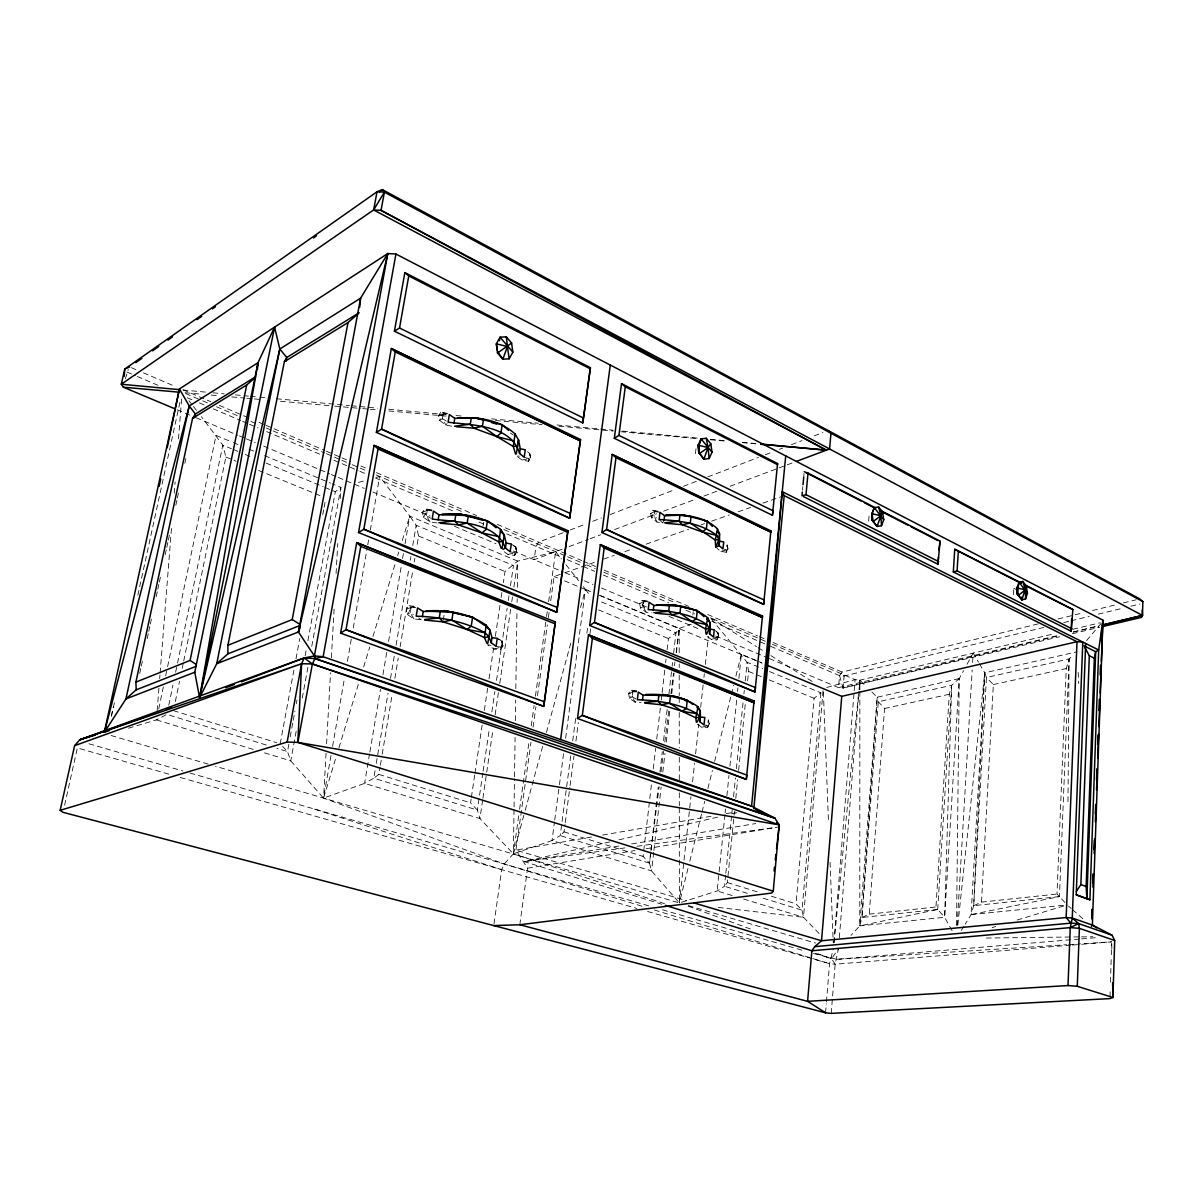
<?xml version="1.0" encoding="UTF-8"?>
<svg xmlns="http://www.w3.org/2000/svg" width="1203" height="1203" viewBox="0 0 1203 1203"><rect width="100%" height="100%" fill="white"/><g stroke="black" fill="none" stroke-linecap="round" stroke-linejoin="round"><path stroke-width="0.75" stroke-dasharray="5 3.75" d="M859.844 691.439L859.784 925.874L851.002 935.378M859.844 689.56L859.844 680.191L1054.82 633.605M1067.978 801.619L1069.091 658.928L1073.091 655.364M956.535 925.333L959.227 678.582L963.588 670.627M504.268 551.816L507.967 554.448L514.613 555.41L515.831 547.17L513.38 545.41M494.012 923.784L501.681 869.634L504.237 864.01L513.365 853.799L514.027 808.777M514.057 806.897L514.478 778.747M514.508 776.867L515.095 737.469M515.35 720.582L515.651 699.951M515.816 688.687L516.989 609.891M517.11 602.387L517.155 598.628M517.335 587.38L517.726 561.109L409.742 516.117L379.667 476.463L376.148 477.456M871.874 691.981L877.213 697.214L859.784 925.874L944.641 917.287L951.678 685.289L959.227 678.582L944.641 917.287L952.776 931.919M1110.023 996.791L1110.189 991.287M1110.474 982.144L1111.256 956.505M1111.316 954.671L1111.662 943.693M1064.956 902.521L1057.001 894.024L1066.264 668.537L1069.091 658.928L986.46 677.484L973.708 905.648L971.107 914.611L965.227 924.13M979.392 663.71L984.746 672.793L971.107 914.611L1059.452 896.581L1069.091 658.928M490.989 645.409L487.576 644.763L493.892 649.019L500.704 649.71L501.967 641.169L499.456 639.47M1059.452 896.581L973.708 905.648L984.746 672.793L1077.091 651.8M1013.482 594.643L1013.813 588.297L1017.197 587.244M973.708 905.648L981.498 902.115L993.362 684.567L986.46 677.484L984.746 672.793L957.783 925.408M326.058 753.198L323.562 798.115L504.237 864.01L643.65 906.716M326.584 743.845L330.539 672.718M331.381 657.74L334.193 607.214M336.073 573.515L337.742 543.576M340.238 498.659L340.87 487.426L332.193 483.817M957.167 925.363L972.174 669.891M972.61 662.432L973.167 653.109L978.505 662.191M959.227 678.582L877.213 697.214L861.95 917.468L937.708 909.453L935.964 906.987L949.287 694.266L951.678 685.289L878.31 701.755L861.95 917.468L859.784 925.874L937.708 909.453L944.641 917.287M937.708 909.453L951.678 685.289M861.95 917.468L869.243 914.145L884.581 708.507L878.31 701.755L877.213 697.214M157.172 710.522L158.946 688.041M159.668 678.672L159.969 674.928M160.119 673.048L171.578 526.929M174.224 493.215L175.112 481.982M178.495 438.9L181.728 397.682M839.333 937.754L858.957 691.394M825.574 1012.821L826.311 1003.723M826.461 1001.904L829.559 963.678L833.453 948.355M833.905 942.761L854.055 692.672M854.205 690.808L855.107 679.62L767.258 642.086M868.641 521.2L869.183 514.463M831.213 1013.377L835.153 964.205L838.431 948.956L831.559 958.731L835.153 964.205L1070.61 945.182M769.349 658.552L838.551 687.62L843.092 687.996L844.085 676.026L842.13 672.071L773.168 642.552M1038.129 623.891L842.13 672.071L839.544 675.65L838.551 687.62L1058.76 635.304M819.123 933.513L803.499 917.303L823.243 688.417M718.281 907.453L803.499 917.303L802.025 910.175L796.025 903.859L814.085 698.296L820.867 692.823L769.424 671.515M820.867 692.823L802.025 910.175L759.74 897.137M802.491 490.253L802.837 486.553M803.709 477.29L804.055 473.591M834.01 942.776L858.747 691.364M725.635 875.077L724.507 886.28L717.153 890.972L679.379 902.957L215.532 766.281M725.83 873.213L731.68 815.348M731.86 813.484L732.236 809.739M733.559 796.687L735.439 778.01M736.386 768.687L743.168 701.484M743.92 694.011L744.296 690.281M745.243 680.958L747.123 662.282L710.417 617.786L765.544 641.349M747.409 893.333L724.507 886.28L727.334 882.551L734.477 811.544M735.785 798.461L737.665 779.785M738.612 770.446L745.364 703.184M747.619 680.763L748.567 671.424L747.123 662.282L762.567 668.673M724.973 814.566L717.153 890.972L733.018 895.799M725.168 812.702L725.544 808.972M726.883 795.92L728.973 775.424M729.92 766.1L736.777 699.018M737.544 691.56L737.92 687.83M738.883 678.522L741.349 654.297L761.83 662.823M701.8 727.304L708.086 725.499L709.289 723.454L709.214 724.251L708.612 720.507L709.289 723.454L707.454 727.71L708.311 719.785L709.214 724.251L707.454 727.71L701.8 727.304L696.477 723.574M707.394 636.507L711.304 639.394L716.853 640.041L717.996 632.943L715.394 630.628M720.838 551.365L726.883 549.921L728.026 548.102L727.935 549.124L727.379 545.245L728.026 548.102L726.251 552.252L727.048 544.824L727.935 549.124L726.251 552.252L720.838 551.365L717.003 548.388M687.966 868.476L679.379 902.957L683.845 861.95M684.041 860.085L690.943 796.717M692.567 781.815L694.597 763.168M695.605 753.845L698.853 724.026M700.687 707.259L703.123 684.883M703.935 677.439L704.326 673.71M705.349 664.387L708.387 636.432M692.853 615.064L693.229 611.771M695.439 453.711L696.266 446.508M678.161 901.573L651.575 870.942L649.485 863.137L650.763 851.995M650.973 850.145L658.236 786.988M659.951 772.131L662.297 751.695M663.575 740.552L667.199 708.973M668.913 694.116L671.906 668.101M672.116 666.251L672.552 662.537M673.62 653.244L675.966 632.808L679.184 628.387L691.334 624.267M653.695 852.295L651.575 870.942L552.012 840.566L513.365 853.799L479.922 818.566L477.38 810.085L482.839 773.033M653.906 850.431L661.139 786.988M662.838 772.055L664.958 753.394M666.221 742.206L669.845 710.492M671.755 693.695L674.086 673.169M676.417 652.643L679.184 628.387L600.793 595.726M650.898 851.965L649.485 863.137L643.094 856.401L651.53 783.785M653.259 768.882L655.65 748.401M656.733 739.093L660.402 707.439M661.274 699.996L661.921 694.402M662.146 692.537L664.733 670.191M665.605 662.748L666.041 659.018M667.124 649.71L668.417 638.537L675.966 632.808L600.162 601.425M636.477 691.951L632.898 691.68L631.289 693.845L632.267 696.823L637.349 699.755L635.139 702.206L632.267 696.823L632.898 691.68L630.507 690.146L628.583 693.68L629.515 698.311L635.139 702.206L641.154 702.702M646.056 612.132L643.259 606.628L643.861 601.665L641.5 600.207L639.62 603.575L640.537 608.101L646.056 612.132L651.936 612.883M656.958 522.027L654.237 516.403L654.823 511.606L652.492 510.252L650.658 513.425L651.56 517.876L656.958 522.027L662.718 523.004L664.056 520.177M651.124 850.1L659.139 786.747M661.033 771.845L663.62 751.349M664.808 742.04L668.808 710.371M670.928 693.59L673.53 673.109M674.462 665.65L674.943 661.921M676.116 652.612L679.184 628.387L679.199 654.537M570.733 755.755L560.207 835.619L552.012 840.566L554.478 821.965M572.688 740.883L575.876 716.732M586.899 633.154L587.876 625.725M649.485 863.137L560.207 835.619L564.012 831.859L564.989 824.461M565.23 822.596L569.846 787.424M570.087 785.559L573.981 755.935M575.921 741.123L578.342 722.597M590.011 633.695L590.733 628.146M554.733 820.1L559.184 786.597M559.44 784.732L563.651 753.108M565.636 738.221L585.455 589.335L583.169 586.432M519.816 924.761L527.561 868.19L515.937 850.115L530.989 742.161M664.462 903.633L513.365 853.799L519.335 811.168M519.591 809.303L529.185 740.717M531.26 725.89L534.102 705.499M535.41 696.236L546.297 618.387M546.553 616.522L547.335 610.959M548.628 601.695L555.636 551.651L517.726 561.109L505.019 571.515L503.365 582.613M533.064 727.274L535.921 706.793M537.485 695.635L547.35 624.898M548.388 617.455L549.169 611.876M550.718 600.703L554.102 576.508L562.944 573.395M482.644 800.055L479.922 818.566L364.584 783.379L323.562 798.115L290.765 760.867L287.487 751.559L282.63 746.371M482.914 798.19L486.448 774.115M486.719 772.266L492.974 729.665M495.14 714.853L498.403 692.612M499.771 683.364L510.643 609.274M511.741 601.861L512.553 596.297M513.907 587.049L517.726 561.109M369.562 753.89L364.584 783.379L373.817 778.161L477.38 810.085L470.553 802.852L471.11 799.153M471.381 797.303L474.689 775.093M474.959 773.243L482.132 725.123M484.343 710.326L487.651 688.116M489.019 678.853L493.711 647.394M495.365 636.297L500.057 604.823M501.155 597.425L501.982 591.876M527.5 451.711L529.696 453.606L530.433 456.749L528.508 461.26L529.681 453.305L530.613 457.982L528.508 461.26L522.027 460.042L515.997 455.501L519.275 456.223M483.11 771.183L489.395 728.567M491.862 711.89L494.869 691.514M496.508 680.387L507.17 608.132M508.267 600.718L509.08 595.169M510.448 585.891L513.455 565.515L416.163 525.23L409.742 516.117L402.058 541.26M483.05 525.861L483.591 522.328M443.245 620.237L444.268 613.816M413.982 618.943L410.253 612.808L411.17 607.274L408.734 605.65L406.283 609.41L407.261 614.462L413.982 618.943L424.885 620.101M429.982 521.876L426.358 515.606L427.245 510.267L424.839 508.764L422.464 512.298L423.426 517.245L429.982 521.876L437.08 522.959M446.313 414.058L443.275 413.546L441.396 415.561L442.418 418.689L448.087 422.238L445.937 425.08L442.418 418.689L443.275 413.546L440.899 412.148L438.584 415.471L439.546 420.328L445.937 425.08L452.854 426.448M375.05 770.777L373.817 778.161L378.855 774.401L380.088 767.003M376.283 763.394L388.028 693.229M390.509 678.462L394.208 656.312M396.073 645.229L409.05 567.696M410.283 560.297L410.9 556.613M412.749 545.53L416.163 525.23L418.569 536.057L416.719 547.139M380.404 765.168L381.937 755.92M382.238 754.07L392.088 694.958M394.87 678.327L398.253 657.996M400.103 646.913L413.02 569.305M414.253 561.921L414.87 558.222M369.877 752.04L380.464 689.379M382.96 674.627L386.689 652.507M388.569 641.455L401.336 565.891M402.569 558.508L403.516 552.989M405.065 543.771L409.742 516.117M330.975 755.604L323.562 798.115L335.637 758.597M332.584 746.356L344.524 677.951M347.426 661.319L351.291 639.139M353.231 628.041L367.411 546.703M367.742 544.854L368.704 539.305M370.313 530.072L379.667 476.463M296.179 731.304L290.765 760.867L262.104 752.116M302.269 698.041L308.028 666.642M311.757 646.312L340.87 487.426L335.336 491.756L307.848 641.004M288.84 744.191L287.487 751.559L276.84 748.281M290.209 736.822L292.915 722.071M293.261 720.236L294.961 711.018M296.314 703.65L296.991 699.966M305.141 655.74L306.494 648.372M280.209 743.785L293.938 669.86M295.998 658.778L299.773 638.462M322.765 514.658L323.802 509.11M324.148 507.26L325.517 499.877M175.352 701.454L179.533 681.244M182.194 668.372L183.337 662.868M183.713 661.018L225.893 457.02L222.826 445.17L201.367 416.629M111.323 716.071L113.232 706.883M168.766 705.214L172.961 685.078M175.623 672.251L177.142 664.928M177.533 663.094L222.826 445.17L231.472 448.749M158.751 708.868L163.367 686.853M165.668 675.83L167.202 668.492M167.593 666.657L216.059 435.411L231.653 441.922M139.759 673.394L140.931 667.906M141.322 666.086L142.495 660.597M147.202 638.688L148.375 633.199M148.766 631.38L149.939 625.891M150.33 624.071L151.503 618.598M156.21 596.673L157.382 591.199M157.773 589.365L158.946 583.891M159.337 582.057L160.525 576.583M165.217 554.658L166.405 549.185M166.796 547.35L167.969 541.876M168.36 540.042L169.533 534.568M175.803 505.335L176.976 499.862M177.367 498.042L178.54 492.553M184.811 463.335L185.984 457.847M111.488 716.146L114.676 701.499M137.834 595.305L180.57 399.381M64.601 805.183L77.368 747.935L169.458 774.341M125.353 378.78L128.27 369.501M689.785 861.213L701.544 814.025M701.996 812.205L704.717 801.318M707.875 788.612L712.402 770.461M714.657 761.379L730.943 696.041M731.409 694.221L733.665 685.154M735.92 676.071L741.349 654.297M513.365 853.799L524.719 812.13M525.215 810.326L542.989 745.108M546.448 732.432L571.636 640.056M580.523 607.455L585.455 589.335L590.568 591.47M338.93 747.83L358.689 683.169M363.637 667.003L369.667 647.244M372.96 636.462L395.471 562.824M397.667 555.636L398.764 552.042M967.062 664.251L973.167 653.109M711.304 639.394L717.469 637.77L718.657 635.846L717.996 632.943L715.499 630.823M961.302 930.475L964.235 925.724M493.892 649.019L501.14 647.199L502.689 645.049L501.922 641.831L497.29 638.312L501.967 641.169L502.929 646.041L500.704 649.71L502.689 645.049L502.929 646.041L501.922 641.831M507.967 554.448L515.064 552.824L516.583 550.824L515.831 547.651L511.305 543.982M647.394 600.989L641.5 600.207L649.124 602.237L643.861 601.665L640.537 608.101L643.259 606.628L646.973 608.883M522.027 460.042L528.959 458.614L530.433 456.749L530.613 457.982L529.696 453.606M659.966 512.343L654.823 511.606L653.274 513.546L651.56 517.876L654.237 516.403L656.673 517.952M1086.58 640.582L1101.993 622.327M414.358 607.59L411.17 607.274L407.261 614.462L410.253 612.808L413.215 614.492M431.967 509.892L424.839 508.764L433.471 511.095L427.245 510.267L423.426 517.245L426.358 515.606L430.704 518.192M442.418 418.689L439.546 420.328L441.396 415.561L438.584 415.471L443.275 413.546M632.267 696.823L629.515 698.311L631.289 693.845L628.583 693.68L632.898 691.68M128.465 728.206L156.435 719.89L166.871 714.371L267.983 745.544M643.861 601.665L639.62 603.575L642.282 603.711L643.259 606.628M411.17 607.274L406.283 609.41L409.185 609.56L410.253 612.808M654.823 511.606L650.658 513.425L653.274 513.546L654.237 516.403M427.245 510.267L422.464 512.298L425.306 512.418L426.358 515.606M563.124 532.718L538.718 542.132L536.012 546.342L534.102 559.726L562.102 549.23M570.102 530.027L585.786 523.982M592.763 521.29L601.485 517.922M610.192 514.568L674.703 489.681M683.424 486.313L697.364 480.944M707.83 476.899L758.401 457.411M765.364 454.719L772.341 452.027M779.318 449.336L782.807 447.997M791.514 444.629L801.98 440.599M814.19 435.892L822.897 432.524M569.094 546.598L588.342 539.38M590.102 538.733L600.598 534.794M614.598 529.546L656.612 513.801M663.605 511.17L695.108 499.365M703.86 496.087L717.86 490.839M730.116 486.238L777.364 468.523M779.123 467.877L793.123 462.629M564.718 572.778L594.808 562.192M603.665 559.079L614.282 555.35M624.898 551.621L631.981 549.139M646.146 544.162L688.627 529.23M701.018 524.869L704.552 523.621M711.635 521.14L729.334 514.914M738.191 511.801L750.582 507.455M762.973 503.095L782.446 496.253M992.129 927.603L995.693 926.521M1017.136 920.024L1065.377 905.438M358.509 482.433L365.562 480.448M826.777 687.439L855.107 679.62L859.844 680.191L866.521 686.733M1058.084 618.974L1083.497 612.733M1092.565 610.507L1116.158 604.703M1123.422 602.914L1136.113 599.801M1043.813 627.425L844.085 676.026L839.544 675.65L770.567 646.267M1063.783 622.553L1069.226 621.229M1071.046 620.793L1089.211 616.372M1098.279 614.162L1123.707 607.981M1130.97 606.207L1140.038 603.996M839.544 675.65L843.092 687.996L1058.505 635.785M1073.106 632.237L1098.67 626.041M1072.956 629.274L1100.174 622.763M1073.317 631.846L1098.79 625.801M843.092 687.996L1059.602 636.733M1072.339 633.725L1099.632 627.259M609.816 841.92L524.162 861.589L661.755 904.235M618.928 839.814L720.988 816.386M731.92 813.875L737.394 812.611M884.581 708.507L949.287 694.266M993.362 684.567L1066.264 668.537M591.53 837.002L515.937 850.115L686.718 900.776M602.598 835.077L711.379 816.205M726.131 813.649L735.349 812.055M618.643 846.085L524.162 861.589L625.921 847.769M631.605 843.95L755.71 823.574M527.561 868.19L635.004 850.551M646.116 848.732L777.649 827.153M637.034 846.25L775.8 827.408M869.243 914.145L935.964 906.987M981.498 902.115L1057.001 894.024M971.107 914.611L1067.151 904.897M813.574 953.528L836.777 959.317L1079.708 939.032M1081.587 938.881L1098.399 937.468M1072.475 945.032L1079.948 944.43M1081.813 944.28L1111.707 941.859L1078.053 943.994M836.777 959.317L1066.82 944.716M1068.7 944.596L1076.174 944.114M986.295 938.039L1079.723 936.896M1081.587 936.881L1092.79 936.746M636.537 690.672L630.507 690.146L636.718 691.695M185.112 392.719L201.939 394.223M211.292 395.065L218.766 395.742M231.848 396.915L244.946 398.088M246.81 398.253L252.419 398.749M254.284 398.915L261.758 399.591M280.464 401.261L332.81 405.952M334.675 406.118L360.855 408.464M362.72 408.629L368.329 409.14M370.193 409.306L377.682 409.967M388.9 410.975L446.854 416.163M495.456 420.524L542.192 424.704M559.019 426.208L613.244 431.065M620.718 431.742L697.379 438.599M710.462 439.772L725.409 441.11M742.236 442.629L757.198 443.967M183.006 390.013L205.457 392.103M212.931 392.81L224.149 393.847M235.382 394.9L248.465 396.133M250.344 396.298L257.818 397.005M259.683 397.17L265.307 397.697M276.525 398.749L349.456 405.576M351.336 405.742L377.516 408.193M388.734 409.246L446.719 414.659M456.057 415.531L463.546 416.238M491.591 418.855L538.358 423.23M557.064 424.975L613.169 430.223M622.522 431.095L697.319 438.087M710.417 439.321L725.379 440.719M742.206 442.298L755.304 443.516M647.605 911.483L829.559 963.678L835.153 964.205M414.208 606.282L408.734 605.65L415.772 607.455M703.996 724.943L708.086 725.499M496.087 646.372L501.14 647.199M658.267 511.26L652.492 510.252L656.988 511.516M713.484 637.004L717.469 637.77M447.847 413.546L440.899 412.148L445.967 413.591M510.147 551.756L515.064 552.824M724.281 549.26L726.883 549.921M524.177 457.305L528.959 458.614M180.285 777.454L636.793 908.385M88.887 743.77L182.766 770.943M189.984 773.033L649.906 906.16M662.507 909.814L804.581 950.926M111.097 735.514L208.33 764.161M688.342 905.603L815.544 943.077M156.435 719.89L254.946 749.935M743.589 899.032L803.499 917.303M654.387 910.009L829.559 963.678M173.458 710.642L276.645 742.672M378.855 774.401L470.553 802.852M564.012 831.859L643.094 856.401M727.334 882.551L757.273 891.844M771.364 896.205L796.025 903.859M314.554 809.093L501.681 869.634M815.559 953.453L831.559 958.731L815.814 952.971M688.116 906.16L751.093 929.242M225.893 457.02L236.239 461.26M258.645 470.448L322.419 496.613M418.569 536.057L505.019 571.515M598.523 609.876L668.417 638.537M748.567 671.424L762.356 677.078M769.258 679.906L814.085 698.296M233.202 449.471L238.405 451.621M245.322 454.478L252.254 457.351M266.104 463.08L323.216 486.734M324.945 487.456L335.336 491.756M233.397 442.644L238.585 444.809M248.991 449.14L254.194 451.305M264.6 455.636L330.464 483.095M554.102 576.508L557.56 577.951M564.493 580.838L578.357 586.613M580.087 587.335L590.493 591.665M599.154 595.274L762.04 663.124M177.142 409.757L194.465 417.035M196.194 417.772L237.788 435.245M239.517 435.967L244.72 438.148M246.45 438.884L255.111 442.524M263.773 446.163L329.622 473.817M331.351 474.553L336.554 476.734M338.284 477.456L364.283 488.388M372.945 492.027L430.133 516.042M454.388 526.237L495.967 543.711M513.305 550.989L563.5 572.072M565.23 572.808L582.538 580.072M584.267 580.793L592.914 584.432M601.56 588.056L646.537 606.959M669.018 616.402L700.161 629.485M715.725 636.026L767.619 657.83M185.608 393.531L201.066 400.133M202.781 400.87L207.924 403.065M216.51 406.734L240.555 417.02M250.871 421.411L256.013 423.621M266.314 428.027L271.472 430.223M273.186 430.96L324.72 452.975M326.434 453.711L340.163 459.576M341.893 460.313L350.479 463.982M352.193 464.719L367.652 471.32M376.238 474.99L464.208 512.583M503.877 529.531L565.951 556.057M567.666 556.794L584.869 564.147M586.598 564.884L595.184 568.553M603.786 572.222L676.026 603.094M126.901 372.043L135.533 375.727M137.262 376.464L157.969 385.291M187.322 397.787L192.495 399.998M199.397 402.93L204.585 405.14M213.217 408.825L240.826 420.584M242.555 421.321L247.743 423.531M249.457 424.268L258.089 427.937M266.72 431.621L323.697 455.892M334.043 460.298L358.208 470.599M359.938 471.335L366.84 474.268M375.471 477.952L453.155 511.049M479.05 522.072L484.238 524.282M506.674 533.846L560.162 556.628M567.064 559.575L594.658 571.32M603.274 575.004L668.808 602.914M686.056 610.267L694.687 613.936M711.92 621.289L768.837 645.53M131.368 367.682L136.54 369.892M143.443 372.855L174.51 386.163M183.142 389.862L210.766 401.682M219.397 405.381L248.735 417.952M259.096 422.388L264.269 424.599M265.998 425.336L324.69 450.478M326.404 451.215L340.223 457.125M341.938 457.862L350.569 461.561M360.93 465.997L366.103 468.208M376.464 472.644L476.568 515.516M497.29 524.388L581.816 560.598M583.53 561.335L595.605 566.493M604.222 570.192L688.702 606.372M707.665 614.492L757.649 635.906M759.379 636.643L764.552 638.853M1013.813 588.297L1017.588 590.222M710.417 617.786L756.507 646.643M758.085 647.635L764.446 651.605M770.807 655.59L812.115 681.454M512.809 545.049L515.831 547.17L516.779 551.936L514.613 555.41L516.583 550.824L516.779 551.936L515.831 547.651M418.719 617.966L421.261 619.74M510.418 433.02L513.365 435.11M1068.505 906.085L1071.196 908.46M1072.55 909.663L1083.332 919.197M659.109 519.501L662.718 523.004M555.636 551.651L561.365 558.899M565.951 564.688L578.568 580.643M188.946 400.734L192.33 405.065M193.457 406.509L196.856 410.855M585.455 589.335L590.523 596.432M717.665 632.372L718.567 636.748L716.853 640.041L718.657 635.846L718.567 636.748L717.996 632.943M1078.159 672.357L1078.745 683.56M823.393 692.161L828.536 823.063M830.07 862.34L833.243 942.746M1111.752 943.708L1111.918 951.122M679.214 663.876L679.214 667.605M679.214 675.078L679.229 695.635M679.229 697.499L679.229 703.108M679.244 712.447L679.274 747.935M679.274 757.273L679.289 779.679M679.304 792.762L679.304 805.83M679.304 807.694L679.349 858.13M679.349 859.995L679.379 902.957M859.844 680.191L859.107 689.514L859.844 680.191"/><path stroke-width="1.5" d="M883.739 519.726L874.28 507.711L871.98 513.711L871.98 519.937L877.107 526.478L881.483 525.726L883.739 519.726L882.551 511.967L878.641 507.004L874.28 507.711L871.98 513.711L873.183 521.516L880.867 515.741L882.551 511.967M300.389 626.823L298.434 631.996L216.735 663.695L279.818 349.005L274.585 327.126L257.998 362.735L194.781 672.221L199.593 697.695L216.735 663.695L227.878 653.831L227.923 645.289L284.359 361.772L286.765 357.502L359.141 312.75L348.013 322.554L284.359 361.772M175.397 409.035L123.413 387.201L121.292 384.238L124.796 369.05L377.035 191.758L382.374 189.623L1139.752 598.899L1142.85 601.59L1142.474 615.425L1141.482 617.365L1103.271 626.402M693.905 902.912L821.544 940.761L1066.159 917.558L1072.264 918.039L1092.384 925.062L1112.068 935.197L1114.7 940.505L1112.94 997.482L1109.963 998.61L831.213 1013.377L825.574 1012.821L63.007 812.341L60.15 810.326L74.616 745.68L79.669 739.845L304.148 657.951L314.404 655.936L323.156 656.703L751.574 806.16L774.912 818.205L779.228 824.882L773.243 891.182L771.544 893.092L519.816 924.761L493.756 925.588M1091.422 926.34L1092.384 925.062L1102.91 620.162L395.937 254.044L387.802 253.532L179.442 388.96L104.345 732.326L109.638 730.401M782.236 491.651L784.206 495.636L753.785 808.852L782.236 491.651L1098.685 649.996L1089.903 899.799L1086.88 898.656L1086.144 886.521L1094.324 658.206L1095.677 651.71L1098.685 649.996L1102.91 620.162L1101.362 661.229M1091.753 916.957L1092.008 909.453M1092.925 883.182L1093.241 873.799M1094.098 849.408L1094.429 840.025M1095.332 813.754L1095.662 804.371M1096.504 779.965L1096.895 768.717M1097.753 744.311L1098.068 734.928M1098.925 710.537L1099.316 699.274M1100.159 674.883L1100.489 665.5M1101.331 641.094L1101.722 629.846M555.35 621.891L543.726 706.387L340.599 633.139L356.735 542.598L555.35 621.891L543.726 706.387L345.998 629.71L340.599 633.139M1085.662 643.485L1076.219 894.837L1089.903 899.799M1112.61 982.64L1112.94 997.482L1077.271 986.31L1079.392 928.34L1078.64 923.603L1072.264 918.039L1082.79 642.041L1076.986 641.71L841.754 696.342L767.243 665.289M1076.369 891.438L1080.88 884.581L1089.316 655.725L1084.865 647.515M1091.707 918.881L1092.053 909.543M1092.895 887.137L1093.377 874.07M1094.159 853.529L1094.715 838.596M1095.347 821.799L1095.978 804.987M1096.534 790.055L1097.301 769.514M1097.722 758.311L1098.64 734.041M1098.91 726.582L1099.903 700.447M1100.174 692.973L1101.226 664.973M621.515 383.607L777.559 463.561L777.529 464.674L625.274 386.764L621.515 383.607L614.327 438.298L772.446 515.32L772.973 510.764L618.928 435.381L614.327 438.298M519.816 924.761L807.589 1001.332L1068.008 985.543L1070.249 927.618L1072.264 918.039M567.936 530.688L556.718 612.282L358.524 532.553L374.073 445.381L567.936 530.688L556.718 612.282L363.832 529.215L358.524 532.553M1021.422 583.034L954.746 549.245L953.317 571.936L1071.181 631.229L1071.693 618.643M1071.181 631.229L1072.85 609.545L1024.73 584.748M580.523 439.531L569.681 518.267L376.389 432.373L391.336 348.509L580.523 439.531L569.681 518.267L381.577 429.125L376.389 432.373M770.837 532.147L612.177 454.433L615.981 457.681L770.837 532.147L770.897 530.839L612.177 454.433L601.921 532.523L763.649 604.387L764.161 599.951L606.598 529.531L601.921 532.523M773.243 891.182L297.863 742.386L301.607 663.71L304.148 657.951L314.96 658.552L751.574 806.16L785.724 455.907M582.793 422.93L590.417 367.682L404.855 272.615L394.419 331.171L582.793 422.93L590.417 367.682M1017.197 587.244L1016.866 593.605L1021.903 599.816L1025.603 598.944L1027.422 593.214L1026.249 585.966L1022.821 581.455L1019.106 582.282L1017.197 587.244L1018.445 595.305L1021.903 599.816L1026.249 585.966M762.401 617.545L600.327 544.598L604.192 547.997L762.401 617.545L762.476 615.981L600.327 544.598L589.696 625.485L754.988 691.966L755.484 687.605L594.462 622.417L589.696 625.485M753.965 702.747L588.478 634.778L592.387 638.327L753.965 702.747L754.07 700.913L588.478 634.778L577.47 718.492L746.326 779.394L746.822 775.093L582.327 715.364L577.47 718.492M1072.068 628.898L957.092 570.884L958.37 550.553M803.649 496.659L937.964 564.222L938.43 557.2M938.896 550.162L940.054 541.124L937.964 564.222M1027.422 593.214L1019.106 582.282L1016.866 593.605L1018.445 595.305L1025.347 589.831L1022.821 581.455M124.24 376.313L124.796 369.05L129.638 366.945M257.487 369.336L257.998 362.735L189.247 405.967L104.345 732.326L125.954 698.928L136.225 689.83L196.194 666.282M872.521 513.185L871.98 519.937L877.107 526.478L880.867 515.741L878.641 507.004M841.754 696.342L821.544 940.761L814.717 946.671L811.86 950.776L807.589 1001.332L825.574 1012.821M938.701 561.606L806.01 494.659L808.01 473.095L804.221 471.741M802.311 492.102L801.965 495.801L806.01 494.659M803.018 484.704L803.709 477.29M754.07 700.913L746.326 779.394L582.327 715.364L592.387 638.327M762.476 615.981L754.988 691.966L594.462 622.417L604.192 547.997M770.897 530.839L763.649 604.387L606.598 529.531L615.981 457.681M772.446 515.32L777.559 463.561M359.682 307.291L360.599 298.179L387.802 253.532L314.404 655.936L314.96 658.552L312.374 663.966L297.863 742.386L287.156 742.056L60.15 810.326M696.311 722.146L695.815 717.845L698.026 706.762C683.199 695.981 663.71 693.695 645.831 694.522M705.95 633.906L705.544 628.989L707.74 617.846C693.74 606.132 674.161 603.906 656.522 604.959M717.469 528.854L719.529 533.801L718.898 539.591L715.725 547.395L715.274 540.057L717.469 528.854C703.815 515.816 683.379 514.042 665.409 515.38L683.334 514.989L707.244 521.034L712.432 526.403M698.056 708.672L700.266 710.868L700.477 717.078L704.808 717.469L703.996 724.943L699.966 721.815L700.266 710.868L698.026 706.762L696.943 707.575M707.725 620.162L709.89 622.372L710.026 629.169L714.251 629.77L713.484 637.004L709.529 633.755L709.89 622.372L707.74 617.846L706.627 619.049M699.966 721.815L700.477 717.078M709.529 633.755L710.026 629.169M719.589 541.155L719.108 545.591L722.973 548.944L723.725 541.951L719.589 541.155L719.529 533.801L717.394 531.561M774.04 870.972L774.446 867.288M775.288 859.904L775.905 854.386M776.536 848.852L779.228 824.882L776.732 822.702M692.808 704.356C679.033 693.56 659.785 694.417 643.094 695.214L638.267 692.086L637.349 699.755C657.996 700.326 679.003 703.529 697.259 713.77L699.59 717.063L695.815 717.845L682.071 711.259L669.62 703.229L670.432 696.146L645.861 694.672M703.95 616.628L697.274 610.583L672.913 604.688L653.846 605.455L649.124 602.237L648.222 609.65C668.552 610.568 689.62 613.094 707.003 624.628L709.244 628.372L705.544 628.989L692.116 621.635L679.951 613.169L680.733 606.312L656.552 605.049M718.898 539.591L715.274 540.057L690.281 523.064L691.033 516.463L679.906 515.29L664.597 515.651L659.966 512.343L659.109 519.501C679.124 520.749 700.251 522.703 716.747 535.395L718.898 539.591L719.108 545.591L716.853 546.794M699.304 446.764L698.672 452.193L703.905 459.185L709.138 458.538L712.011 452.178L710.793 443.787L706.281 438.268L701.048 438.854L698.131 445.215L698.672 452.193L703.905 459.185L708.026 447.516L710.793 443.787M697.259 713.77L682.071 711.259L661.289 704.747L658.176 701.289L658.913 695.003M707.003 624.628L692.116 621.635L671.74 614.748L668.703 611.244L669.409 605.169M716.747 535.395L702.176 531.952L682.206 524.719L679.229 521.17L679.906 515.29M642.507 700.056L643.094 695.214M653.289 610.132L653.846 605.455M664.056 520.177L664.597 515.651M426.373 610.913C447.005 609.53 468.975 613.199 486.192 625.199L484.418 637.575L486.944 643.334M618.928 435.381L625.274 386.764M442.087 514.433C462.418 512.749 484.373 516.448 500.643 529.455L498.854 541.906L501.215 548.418M515.064 433.952L518.538 439.922L517.606 446.133L513.275 446.448L496.839 436.614L482.433 426.253L483.546 419.17L471.305 417.862L457.606 418.208C477.726 416.223 499.711 419.997 515.064 433.952L513.275 446.448L515.546 453.997M560.628 739.544L610.282 365.05M487.862 643.184L489.967 630.192L486.192 625.199L486.087 626.492L489.967 630.192L491.997 637.68L491.245 642.778L496.087 646.372L497.29 638.312L491.997 637.68M502.102 548.312L504.268 534.959L500.643 529.455L500.478 531.215L504.268 534.959L506.147 543.109L505.41 548.027L503.004 549.38M520.267 448.719L525.29 449.817L524.177 457.305L519.561 453.456L520.267 448.719L518.538 439.922L518.012 442.96M506.147 543.109L511.305 543.982L510.147 551.756L505.41 548.027C495.741 521.215 456.012 522.192 432.163 519.064L433.471 511.095L439.02 514.779L460.147 514.042L487.441 520.764L486.087 529.531L481.952 532.914L458.433 524.869L440.644 523.275M519.561 453.456C511.38 425.035 472.463 425.155 448.087 422.238L449.351 414.554L454.764 418.343L475.486 417.742L502.222 424.629L500.929 433.065L496.839 436.614L473.832 428.163L456.358 426.734M491.245 642.778L488.974 636.868L484.418 637.575L467.035 629.47L451.877 620.086L453.08 612.447L426.238 611.004M503.305 541.395L498.854 541.906L481.952 532.914L467.17 523.034L468.328 515.666L441.937 514.478M488.974 636.868L485.05 632.748L467.035 629.47L442.99 621.846L439.275 617.951L440.358 611.169L444.779 610.613L472.614 617.154L484.598 625.455M467.17 523.034L458.433 524.869L454.809 520.914L455.862 514.373M482.433 426.253L473.832 428.163L470.298 424.163L471.305 417.862M422.358 616.703L423.215 611.485L417.546 607.906L416.178 616.177C440.012 616.883 463.952 621.094 485.05 632.748M438.193 519.801L439.02 514.779M453.967 423.185L454.764 418.343M516.267 453.937L517.606 446.133M314.404 655.936L298.434 631.996L360.599 298.179L279.818 349.005L199.593 697.695L257.998 362.735M499.44 340.629L500.042 337.186L506.358 336.855L511.621 343.035L512.839 352.133L509.185 358.81L502.869 359.201L497.561 353.005L496.343 343.847L500.042 337.186L512.839 352.133M360.78 546.388L554.628 623.65L356.735 542.598L360.78 546.388L345.998 629.71L543.906 701.575M378.058 448.99L567.275 532.147L374.073 445.381L378.058 448.99L363.832 529.215L556.914 607.365M395.261 351.938L579.906 440.704L391.336 348.509L395.261 351.938L381.577 429.125L569.906 513.29M394.419 331.171L399.516 328.013L408.749 275.938L404.855 272.615M395.937 254.044L323.156 656.703L314.96 658.552L774.912 818.205L755.409 809.574M287.156 742.056L301.607 663.71L312.374 663.966L774.912 818.205M379.306 191.758L382.374 189.623L384.404 192.149L381.035 210.36L826.371 450.163L760.943 444.298M227.923 645.289L292.209 619.56L348.013 322.554M179.262 389.652L121.292 384.238L373.637 209.939L377.035 191.758L384.404 192.149L1142.85 601.59M286.043 361.186L286.765 357.502L279.818 349.005M199.593 697.695L274.585 327.126M136.225 689.83L135.894 682.116L190.089 660.432L246.72 384.96L255.698 377.065M159.157 486.358L160.691 479.02M167.202 447.772L179.442 388.96L189.247 405.967L195.397 414.012L194.615 417.667M189.247 405.967L125.954 698.928L194.781 672.221M135.894 682.116L192.57 418.328L195.397 414.012L255.397 376.9M298.434 631.996L387.802 253.532M699.89 443.426L701.048 438.854L712.011 452.178M706.717 634.116L709.244 628.372M697.259 721.95L699.59 717.063M760.913 444.042L826.371 450.163L373.637 209.939L384.404 192.149M511.621 343.035L497.561 353.005L497.621 351.802L502.869 359.201L507.425 346.509L506.358 336.855M467.035 629.47L471.215 626.252L472.614 617.154L444.779 610.613M702.176 531.952L706.372 528.899L707.244 521.034L704.702 520.914M135.759 362.644L141.894 358.344M152.616 350.825L158.736 346.524M167.939 340.073L172.525 336.855M197.036 319.652L201.623 316.434M212.345 308.9L215.412 306.765M313.442 237.983L316.509 235.833M692.116 621.635L696.357 618.718L697.274 610.583L672.913 604.688M682.071 711.259L686.357 708.492L687.289 700.071L662.492 694.326M192.57 418.328L246.72 384.96M665.334 905.348L811.86 950.776L1070.249 927.618L1078.64 923.603L1112.068 935.197M227.878 653.831L299.306 625.771M225.728 687.755L234.45 684.447M241.412 681.8L304.148 657.951L312.374 663.966L779.228 824.882L297.863 742.386M796.612 461.32L829.574 448.96L830.972 433.23L828.13 430.509M74.616 745.68L301.607 663.71L79.669 739.845L95.533 735.018M79.669 739.845L144.916 716.913M166.089 709.469L171.367 707.62M953.317 571.936L957.092 570.884M1102.309 625.154L1142.474 615.425L1142.218 610.342M1102.444 624.928L1142.474 615.425L381.035 210.36L373.637 209.939M690.281 523.064L682.206 524.719L666.251 523.32M451.877 620.086L442.99 621.846L424.885 620.101M679.951 613.169L671.74 614.748L655.53 613.214M706.281 438.268L708.026 447.516L699.349 453.666L698.131 445.215L699.499 444.96M669.62 703.229L661.289 704.747L644.823 703.078M454.599 426.223L470.298 424.163M1072.85 609.545L1025.798 585.831M438.854 522.764L454.809 520.914M664.552 522.809L679.229 521.17M424.87 619.395L439.275 617.951M653.8 612.703L668.703 611.244M814.717 946.671L1070.896 923.137L1078.64 923.603M644.567 702.417L658.176 701.289M423.215 611.485L440.358 611.169M1070.249 927.618L1079.392 928.34L1114.7 940.505M1068.008 985.543L1077.271 986.31M123.413 387.201L179.503 392.223M481.952 532.914L499.546 536.749M1017.257 588.011L1025.347 589.831L1025.603 598.944M871.98 513.711L880.867 515.741L881.483 525.726M698.131 445.215L708.026 447.516L709.138 458.538M496.839 436.614L514.012 440.96M460.147 514.042L482.177 520.087M683.334 514.989L688.357 516.463M475.486 417.742L484.403 420.418M491.546 422.569L496.899 424.178M1076.324 894.837L1086.88 898.656L1095.677 651.71L1083.978 645.876M1080.88 884.581L1086.144 886.521M399.516 328.013L583.049 417.817M1089.316 655.725L1094.324 658.206M784.206 495.636L1076.986 641.71L1066.159 917.558L1070.896 923.137M408.749 275.938L589.831 368.614M805.89 472.599L861.002 500.974M864.34 502.689L874.355 507.846M881.032 511.29L907.754 525.049M911.092 526.764L937.814 540.523M954.746 549.245L1020.836 583.275M808.01 473.095L875.679 507.967M880.641 510.508L940.054 541.124M683.409 699.364L686.417 701.184M292.209 619.56L299.577 624.162M190.089 660.432L196.345 664.567M1092.384 925.062L1096.7 927.934M487.441 520.764L496.132 527.741M502.222 424.629L508.523 430.388M1021.302 597.079L1021.903 599.816M497.365 350.208L496.343 343.847L507.425 346.509L509.185 358.81"/></g></svg>
